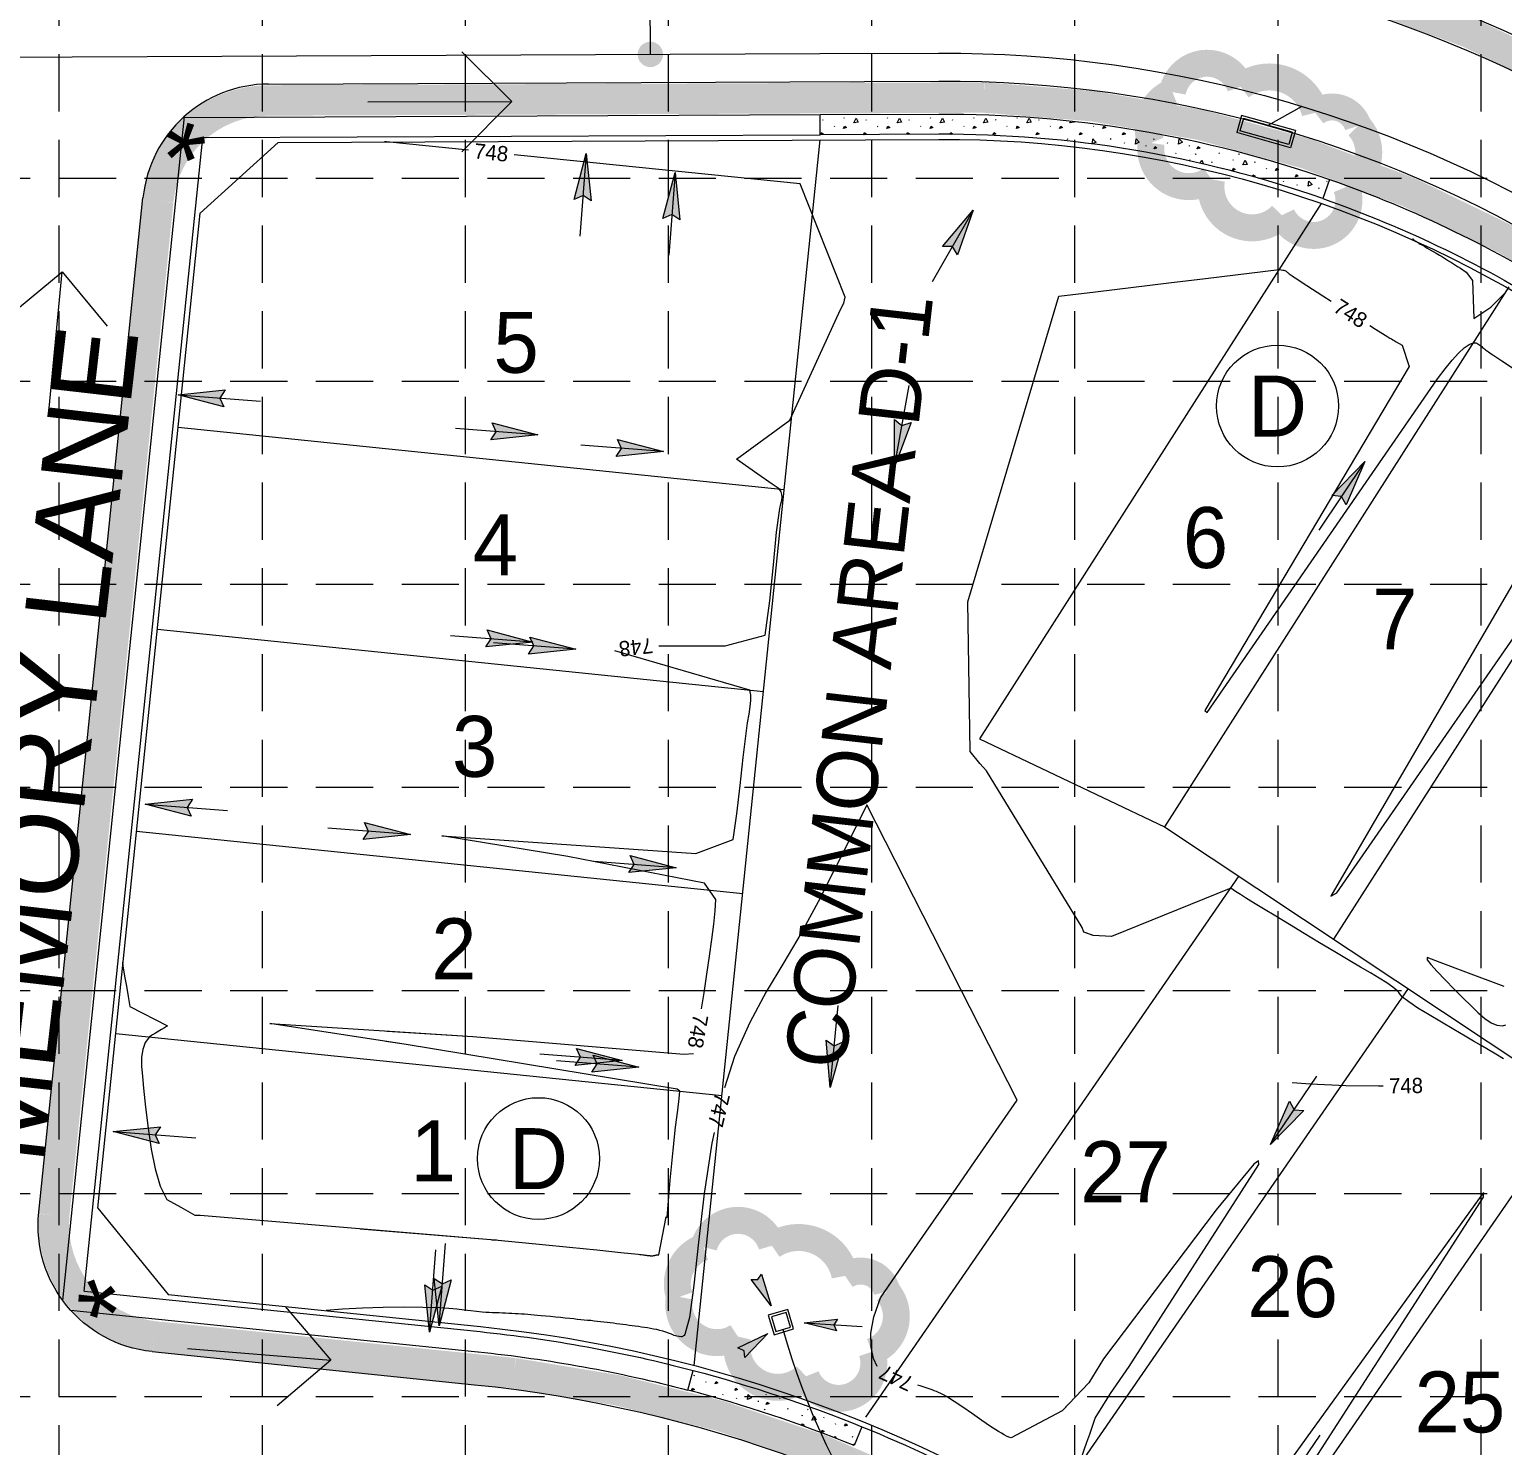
# Model space of a CAD drawing. Header units: feet. Extents: x 46644 to 49208, y 46045 to 47649.
# Drawn here: x 47760 to 48050.1, y 46877.2 to 47156.1 of the extents above; entities that cross this region are included whole.
import ezdxf
from ezdxf.enums import TextEntityAlignment as Align

# ---------------------------------------------------------------- set-up
doc = ezdxf.new("R2010")
doc.units = ezdxf.units.FT
doc.header["$MEASUREMENT"] = 0
doc.linetypes.add('HIDDEN', pattern=[0.375, 0.25, -0.125])
doc.layers.get('0').update_dxf_attribs({"color": 1})
for name, color, linetype, lineweight in [('06213 - LEVE 12', 1, 'Continuous', 0), ('Level 11', 1, 'Continuous', 0), ('Level 13', 1, 'Continuous', 0), ('Level 15', 1, 'Continuous', 0), ('Level 45', 1, 'Continuous', 0), ('Level 52', 1, 'Continuous', 0), ('PC', 35, 'Continuous', 0), ('STORM', 5, 'Continuous', 0)]:
    doc.layers.add(name, color=color, linetype=linetype, lineweight=lineweight)
for name, color, linetype in [('EROSION BLANKET', 84, 'Continuous'), ('GRID', 254, 'HIDDEN'), ('LEGEND', 7, 'Continuous')]:
    doc.layers.add(name, color=color, linetype=linetype)
doc.styles.get("Standard").update_dxf_attribs({"font": 'ARIAL.TTF'})
doc.styles.add('Style-WORKING', font='WORKING.shx')
doc.styles.add('SURVEY', font='surveyor.shx')

msp = doc.modelspace()

# ---------------------------------------------------------------- hatches: boundary and pattern name
at = {"layer": 'Level 15', "linetype": 'Continuous', "lineweight": 0}
h = msp.add_hatch(dxfattribs=at)
h.set_pattern_fill('CONCRT', style=0)
h.set_pattern_definition([(65.009, (47932.6951, 47135.33445), (-8.5075, -16.5926), [0.49254, -100.1936]), (-37.1792, (47932.9032, 47135.7809), (-42.5375, 33.1852), [0.44947, -95.6504]), (-161.9928, (47933.2613, 47135.5093), (-17.015, -8.2963), [0.59257, -26.2445]), (81.6658, (47935.2075, 47133.5076), (-8.5075, -49.7778), [1.0248, -57.6691]), (-47.0086, (47935.356, 47134.52155), (-76.5675, 82.963), [0.9081, -123.85574]), (-156.0941, (47935.97525, 47133.8573), (-76.5675, -33.1852), [0.82602, -101.53803]), (62.8545, (47930.8268, 47137.723), (0, -8.2963), [1.02484, -17.62166]), (-65.4985, (47931.2944, 47138.6349), (-25.5225, 58.0741), [0.9248, -81.131]), (-174.9338, (47931.6779, 47137.7934), (-8.5075, 0), [0.83634, -93.11318]), (-56.873, (47935.44443, 47137.0658), (-42.5375, 66.3704), [0.1281, -108.84326]), (66.2754, (47937.4336, 47138.6109), (-17.015, -41.4815), [0.17493, -63.26007]), (66.2754, (47934.663, 47131.6312), (-17.015, -41.4815), [0.17493, -63.26007]), (66.2754, (47933.0468, 47133.6913), (-17.015, -41.4815), [0.17493, -63.26007]), (-83.4998, (47937.2693, 47133.2452), (0, -8.2963), [0.1608, -74.989]), (66.2754, (47933.2244, 47138.2025), (-17.015, -41.4815), [0.17493, -63.26007]), (66.2754, (47930.3472, 47134.4195), (-17.015, -41.4815), [0.17493, -63.26007]), (65.009, (47930.3828, 47132.55465), (-8.5075, -16.5926), [0.49254, -100.1936]), (-37.1792, (47930.5909, 47133.0011), (-42.5375, 33.1852), [0.44947, -95.6504]), (-161.9928, (47930.949, 47132.7295), (-17.015, -8.2963), [0.59257, -26.2445]), (65.009, (47937.3093, 47136.604), (-8.5075, -16.5926), [0.49254, -100.1936]), (-37.1792, (47937.5174, 47137.0504), (-42.5375, 33.1852), [0.44947, -95.6504]), (-161.993, (47937.8755, 47136.7788), (-17.015, -8.2963), [0.5926, -26.2445]), (-56.873, (47930.04513, 47139.88695), (-42.5375, 66.3704), [0.1281, -108.84326]), (-56.873, (47938.4816, 47139.92745), (-42.5375, 66.3704), [0.1281, -108.84326])])
edge = h.paths.add_edge_path()
edge.add_arc((47940.1, 46909.46), 226, 70.724, 90.2544)
edge.add_line((47939.1, 47135.46), (47915.71, 47135.35))
edge.add_line((47915.71, 47135.35), (47915.69, 47139.35))
edge.add_line((47915.69, 47139.35), (47939.08, 47139.46))
edge.add_arc((47940.1, 46909.46), 230, 70.724, 90.2544, ccw=False)
edge.add_line((48016.03, 47126.56), (48014.71, 47122.79))
h = msp.add_hatch(dxfattribs=at)
h.set_pattern_fill('CONCRT', style=0)
h.set_pattern_definition([(65.009, (47907.374, 46879.7457), (-8.5075, -16.5926), [0.49254, -100.1936]), (-37.1792, (47907.58206, 46880.19214), (-42.5375, 33.1852), [0.44947, -95.6504]), (-161.993, (47907.9402, 46879.9205), (-17.015, -8.2963), [0.5926, -26.2445]), (81.666, (47909.8864, 46877.9188), (-8.5075, -49.7778), [1.0248, -57.6691]), (-47.0086, (47910.0349, 46878.9328), (-76.5675, 82.963), [0.9081, -123.85574]), (-156.094, (47910.65414, 46878.2686), (-76.5675, -33.1852), [0.826, -101.53803]), (62.854, (47905.5057, 46882.1342), (0, -8.2963), [1.0248, -17.6217]), (-65.4985, (47905.9733, 46883.0462), (-25.5225, 58.0741), [0.9248, -81.131]), (-174.934, (47906.3568, 46882.20464), (-8.5075, 0), [0.83634, -93.1132]), (-56.873, (47910.1233, 46881.4771), (-42.5375, 66.3704), [0.1281, -108.84326]), (66.2754, (47912.1125, 46883.0222), (-17.015, -41.4815), [0.1749, -63.2601]), (66.2754, (47909.3419, 46876.0424), (-17.015, -41.4815), [0.1749, -63.2601]), (66.2754, (47907.7257, 46878.1026), (-17.015, -41.4815), [0.1749, -63.2601]), (-83.4998, (47911.9482, 46877.6565), (0, -8.2963), [0.1608, -74.989]), (66.2754, (47907.9033, 46882.6137), (-17.015, -41.4815), [0.1749, -63.2601]), (66.2754, (47905.0261, 46878.8308), (-17.015, -41.4815), [0.1749, -63.2601]), (65.009, (47905.0617, 46876.9659), (-8.5075, -16.5926), [0.49254, -100.1936]), (-37.1792, (47905.26976, 46877.41234), (-42.5375, 33.1852), [0.44947, -95.6504]), (-161.993, (47905.628, 46877.1407), (-17.015, -8.2963), [0.5926, -26.2445]), (65.009, (47911.9882, 46881.0153), (-8.5075, -16.5926), [0.49254, -100.1936]), (-37.1792, (47912.19626, 46881.4617), (-42.5375, 33.1852), [0.44947, -95.6504]), (-161.993, (47912.5544, 46881.19), (-17.015, -8.2963), [0.5926, -26.2445]), (-56.873, (47904.724, 46884.2982), (-42.5375, 66.3704), [0.1281, -108.84326]), (-56.873, (47913.1605, 46884.3387), (-42.5375, 66.3704), [0.1281, -108.84326])])
edge = h.paths.add_edge_path()
edge.add_arc((47820.75, 46627.06), 274, 67.8835, 75.2157, ccw=False)
edge.add_line((47923.91, 46880.9), (47922.4, 46877.19))
edge.add_arc((47820.75, 46627.06), 270, 67.8835, 75.2157)
edge.add_line((47889.65, 46888.12), (47890.67, 46891.99))
at = {"layer": 'Level 45', "linetype": 'Continuous', "lineweight": 0}
h = msp.add_hatch(color=5, dxfattribs=at)
edge = h.paths.add_edge_path()
edge.add_arc((47882.27, 47151.2), 2.5, 0, 360)
at = {"layer": 'Level 52', "linetype": 'Continuous', "lineweight": 0}
for points in [[(47870.6, 47122.36), (47869.01, 47123.41), (47867.26, 47122.61), (47869.63, 47131.66)], [(47888.1, 47118.62), (47886.5, 47119.67), (47884.76, 47118.87), (47887.13, 47127.91)], [(47942.74, 47111.73), (47941.75, 47113.36), (47939.83, 47113.39), (47945.85, 47120.53)], [(47798.56, 47085.11), (47797.51, 47083.51), (47798.31, 47081.76), (47789.27, 47084.15)], [(47930.34, 47079.32), (47931.82, 47078.12), (47933.64, 47078.73), (47930.36, 47069.98)], [(47850.84, 47075.29), (47851.88, 47076.88), (47851.09, 47078.63), (47860.13, 47076.25)], [(47875.54, 47072.01), (47876.59, 47073.6), (47875.8, 47075.35), (47884.84, 47072.97)], [(48019.26, 47062.46), (48018.39, 47064.15), (48016.48, 47064.32), (48022.99, 47071.03)], [(47849.86, 47034.5), (47850.91, 47036.09), (47850.11, 47037.84), (47859.16, 47035.46)], [(47858.3, 47033.09), (47859.35, 47034.69), (47858.55, 47036.43), (47867.6, 47034.05)], [(47792.09, 47004.48), (47791.04, 47002.88), (47791.83, 47001.14), (47782.79, 47003.52)], [(47825.72, 46996.56), (47826.77, 46998.15), (47825.97, 46999.9), (47835.01, 46997.52)], [(47878.05, 46990.05), (47879.1, 46991.65), (47878.3, 46993.4), (47887.34, 46991.01)], [(47867.45, 46952.07), (47868.5, 46953.66), (47867.7, 46955.41), (47876.74, 46953.03)], [(47916.9, 46957.01), (47918.47, 46955.93), (47920.24, 46956.68), (47917.65, 46947.7)], [(47916.9, 46957.01), (47918.47, 46955.93), (47920.24, 46956.68), (47917.65, 46947.7)], [(47870.74, 46950.75), (47871.78, 46952.35), (47870.99, 46954.09), (47880.03, 46951.71)], [(48008.16, 46945.04), (48009.02, 46943.34), (48010.93, 46943.16), (48004.36, 46936.51)], [(47785.81, 46940), (47784.76, 46938.41), (47785.55, 46936.66), (47776.51, 46939.04)], [(47902.09, 46909.9), (47903.42, 46909.87), (47904.17, 46910.98), (47906.09, 46904.73)], [(47837.84, 46908.84), (47839.44, 46907.79), (47841.18, 46908.59), (47838.81, 46899.54)], [(47839.71, 46910.07), (47841.31, 46909.03), (47843.05, 46909.82), (47840.68, 46900.78)], [(47919.09, 46902.1), (47918.37, 46900.97), (47918.94, 46899.76), (47912.59, 46901.34)], [(47900.88, 46894.52), (47900.73, 46895.85), (47899.51, 46896.43), (47905.43, 46899.23)]]:
    msp.add_hatch(color=7, dxfattribs=at).paths.add_polyline_path(points)

# ---------------------------------------------------------------- linework, layer by layer
at = {"color": 7, "linetype": 'Continuous', "lineweight": 0}
for p, q in [((47845.16, 47151.72), (47854.99, 47141.9)), ((47826.62, 47141.89), (47854.99, 47141.9)), ((47854.99, 47141.9), (47845.16, 47132.04)), ((47755.74, 47099.52), (47766.43, 47108.39)), ((47763.78, 47080.14), (47766.43, 47108.39)), ((47766.43, 47108.39), (47775.32, 47097.67)), ((47810.38, 46904.59), (47819.38, 46894.01)), ((47791.1, 46896.32), (47819.38, 46894.01)), ((47819.38, 46894.01), (47808.77, 46884.99))]:
    msp.add_line(p, q, dxfattribs=at)
at = {"layer": '06213 - LEVE 12', "color": 7, "linetype": 'Continuous', "lineweight": 0}
for p, q in [((47808.96, 47133.88), (47939.1, 47134.46)), ((47890.93, 46892.95), (47915.72, 47134.35)), ((47793.61, 47119.96), (47808.96, 47133.88)), ((47773.48, 46923.94), (47793.61, 47119.96)), ((48014.38, 47121.85), (47947.11, 47016.4)), ((48051.33, 47105.39), (47983.5, 46999.07)), ((48085.05, 47083.88), (48016.82, 46976.92)), ((47789.27, 47077.76), (47908.65, 47065.5)), ((47785.19, 47037.97), (47904.56, 47025.71)), ((47947.11, 47016.4), (47983.5, 46999.07)), ((47781.1, 46998.18), (47900.47, 46985.92)), ((47983.5, 46999.07), (48283.37, 46799.76)), ((47924.68, 46882.79), (47998.24, 46989.38)), ((47960.72, 46864.59), (48031.55, 46967.23)), ((47777.01, 46958.38), (47896.39, 46946.13)), ((47993.64, 46841.87), (48064.87, 46945.09)), ((47773.48, 46923.94), (47787.31, 46906.94)), ((47787.31, 46906.94), (47848.84, 46900.62))]:
    msp.add_line(p, q, dxfattribs=at)
at = {"layer": '06213 - LEVE 12', "color": 7, "linetype": 'Continuous', "lineweight": 0, "extrusion": (0, 0, -1)}
for centre, radius, start, end in [((-47940.1, 46909.46), 275, 95.1251, 122.5359), ((-47940.1, 46909.46), 225, 89.7456, 122.5359), ((-47820.75, 46627.06), 275, 95.8631, 124.6091)]:
    msp.add_arc(centre, radius, start, end, dxfattribs=at)
at = {"layer": 'EROSION BLANKET', "linetype": 'Continuous', "lineweight": 0, "const_width": 6}
msp.add_lwpolyline([(47941.68, 47315.39), (47942.29, 47197.14, 0.414855), (47963.97, 47174.97), (47979.4, 47173.26, -0.10758), (48082.6, 47134.84), (48395.33, 46935.36, 0.3837), (48423.92, 46939.62, -1.759714), (48447.08, 46868.43, 0.379596), (48421.24, 46855.04, 0.06409), (48411.08, 46791.21), (48407.09, 46494.87, 0.010519), (48408.71, 46472.77, -1.535572), (48335.36, 46504.37, 0.02726), (48351.7, 46526.8), (48367.85, 46556.77, 0.440366), (48352.87, 46585.68, -0.080008), (48202.11, 46647.87), (47959.83, 46814.28, 0.130822), (47849.01, 46858.77), (47780.1, 46865.91, 0.385183), (47757.17, 46847.23), (47753.19, 46807.45, 0.050673), (47755.48, 46728.54), (47775.41, 46593.74)], format="xyb", dxfattribs=at)
msp.add_lwpolyline([(48381.67, 46904.67), (48367.06, 46913.85), (48343.69, 46928.7), (48069.4, 47103.49, 0.140657), (47947.95, 47142.71), (47806.91, 47142.13, 0.386703), (47785.37, 47122.3), (47764.87, 46922.59, 0.405043), (47784.57, 46898.69), (47855.44, 46891.44, -0.101199), (47953.13, 46858.47), (47991.47, 46833.59), (48164.16, 46713.95), (48212.66, 46680.92, 0.067638), (48330.27, 46626.48, 0.426537), (48375.76, 46658.82), (48378.12, 46802.05, -0.071672), (48393.68, 46877.55, 0.347824), (48384.07, 46903.19), (48382.49, 46904.16)], format="xyb", close=True, dxfattribs=at)
at = {"layer": 'GRID', "color": 252, "linetype": 'HIDDEN', "lineweight": 0, "ltscale": 45}
for p, q in [((47765.8, 47606.85), (47765.8, 46206.68)), ((47805.8, 47606.85), (47805.8, 46206.68)), ((47845.8, 47606.85), (47845.8, 46206.68)), ((47885.8, 47606.85), (47885.8, 46206.68)), ((47925.8, 47606.85), (47925.8, 46206.68)), ((47965.8, 47606.85), (47965.8, 46206.68)), ((48005.8, 47606.85), (48005.8, 46206.68)), ((48045.8, 47606.85), (48045.8, 46206.68)), ((46685.8, 47126.85), (49165.8, 47126.85)), ((46685.8, 47086.85), (49165.8, 47086.85)), ((46685.8, 47046.85), (49165.8, 47046.85)), ((46685.8, 47006.85), (49165.8, 47006.85)), ((46685.8, 46966.85), (49165.8, 46966.85)), ((46685.8, 46926.85), (49165.8, 46926.85)), ((46685.8, 46886.85), (49165.8, 46886.85))]:
    msp.add_line(p, q, dxfattribs=at)
at = {"layer": 'LEGEND', "color": 170, "ltscale": 100, "const_width": 5.31}
for points in [[(47998.48, 47144.83, 0.520567), (47998.48, 47144.83, 0.765195), (47985.07, 47143.78, 0.417879), (47980.88, 47133.75, 0.6649), (47992.79, 47126.61, 0.744833), (48006.62, 47119.54, 0.975642), (48019.32, 47125.1, 0.520567), (48021.64, 47137.11, 0.520567), (48013.19, 47139.71, 0.540264), (47998.48, 47144.83)], [(47906.21, 46916.55, 0.520567), (47906.21, 46916.55, 0.765195), (47892.77, 46916.27, 0.417879), (47888.01, 46906.48, 0.6649), (47899.5, 46898.68, 0.744833), (47912.91, 46890.84, 0.975642), (47925.9, 46895.67, 0.520567), (47928.9, 46907.53, 0.520567), (47920.61, 46910.61, 0.540264), (47906.21, 46916.55)]]:
    msp.add_lwpolyline(points, format="xyb", close=True, dxfattribs=at)
at = {"layer": 'Level 11', "color": 7, "linetype": 'Continuous', "lineweight": 0}
for centre in [(48005.77, 47081.94), (48005.77, 47081.94), (47860.24, 46933.71), (47860.24, 46933.71)]:
    msp.add_circle(centre, 12, dxfattribs=at)
at = {"layer": 'Level 13', "color": 7, "linetype": 'Continuous', "lineweight": 0}
for p, q in [((47807.11, 47145.37), (47939.05, 47145.96)), ((47761.83, 46923.13), (47782.35, 47122.92)), ((47784.15, 46895.7), (47847.67, 46889.18))]:
    msp.add_line(p, q, dxfattribs=at)
at = {"layer": 'Level 13', "color": 7, "linetype": 'Continuous', "lineweight": 0, "extrusion": (0, 0, -1)}
for centre, radius, start, end in [((-47940.1, 46909.46), 263.5, 94.7636, 122.5359), ((-47940.1, 46909.46), 236.5, 89.7456, 122.5359), ((-47786.7, 46920.57), 25, 275.8631, 5.8631), ((-47820.75, 46627.06), 263.5, 95.8631, 124.6091)]:
    msp.add_arc(centre, radius, start, end, dxfattribs=at)
at = {"layer": 'Level 13', "color": 7, "linetype": 'Continuous', "lineweight": 0}
msp.add_arc((47807.22, 47120.37), 25, 90.2544, 174.1369, dxfattribs=at)
at = {"layer": 'Level 15', "color": 7, "linetype": 'Continuous', "lineweight": 0}
for p, q in [((47766.58, 46905.74), (47790.53, 47138.99)), ((47790.32, 47138.8), (47915.69, 47139.35)), ((47770.8, 46907.63), (47794.13, 47134.81)), ((47794.13, 47134.81), (47915.71, 47135.35)), ((47770.8, 46907.63), (47848.74, 46899.63)), ((47768.09, 46903.89), (47848.33, 46895.65))]:
    msp.add_line(p, q, dxfattribs=at)
at = {"layer": 'Level 15', "color": 7, "linetype": 'Continuous', "lineweight": 0, "flags": 128}
for points in [[(48014.71, 47122.79, 0.085424), (47939.1, 47135.46), (47915.71, 47135.35), (47915.69, 47139.35), (47939.08, 47139.46, -0.085424), (48016.03, 47126.56)], [(47890.67, 46891.99, -0.032004), (47923.91, 46880.9), (47922.4, 46877.19, 0.032004), (47889.65, 46888.12)]]:
    msp.add_lwpolyline(points, format="xyb", close=True, dxfattribs=at)
at = {"layer": 'Level 15', "color": 7, "linetype": 'Continuous', "lineweight": 0, "extrusion": (0, 0, -1)}
for centre, radius, start, end in [((-47940.1, 46909.46), 274, 97.9093, 122.5359), ((-47940.1, 46909.46), 270, 97.9093, 122.5359), ((-47940.1, 46909.46), 230, 109.276, 122.5359), ((-47940.1, 46909.46), 226, 109.276, 122.5359), ((-47820.75, 46627.06), 274, 95.8631, 104.7843), ((-47820.75, 46627.06), 270, 95.8631, 104.7843), ((-47820.75, 46627.06), 274, 112.1165, 124.6091)]:
    msp.add_arc(centre, radius, start, end, dxfattribs=at)
at = {"layer": 'Level 45', "color": 5, "linetype": 'Continuous', "lineweight": 0}
for p, q in [((47998.7, 47139.17), (47997.76, 47135.8)), ((47999.05, 47138.55), (47998.37, 47136.14)), ((48009.29, 47136.2), (47998.7, 47139.17)), ((48008.67, 47135.86), (47999.05, 47138.55)), ((48008.35, 47132.83), (47997.76, 47135.8)), ((48008, 47133.45), (47998.37, 47136.14)), ((48008.67, 47135.86), (48008, 47133.45)), ((48009.29, 47136.2), (48008.35, 47132.83)), ((47789.27, 47084.15), (47805.49, 47082.89))]:
    msp.add_line(p, q, dxfattribs=at)
at = {"layer": 'Level 45', "color": 97, "linetype": 'Continuous', "lineweight": 0}
for p, q in [((47869.63, 47131.66), (47868.4, 47115.43)), ((47887.13, 47127.91), (47885.9, 47111.69)), ((47945.85, 47120.53), (47937.77, 47106.41)), ((47930.36, 47069.98), (47933.24, 47085.99)), ((47860.13, 47076.25), (47843.91, 47077.5)), ((47884.84, 47072.97), (47868.61, 47074.22)), ((48022.99, 47071.03), (48013.93, 47057.51)), ((47859.16, 47035.46), (47842.93, 47036.71)), ((47867.6, 47034.05), (47851.37, 47035.3)), ((47782.79, 47003.52), (47799.02, 47002.27)), ((47835.01, 46997.52), (47818.79, 46998.77)), ((47887.34, 46991.01), (47871.12, 46992.26)), ((47917.65, 46947.7), (47919.27, 46963.89)), ((47917.65, 46947.7), (47919.27, 46963.89)), ((47876.74, 46953.03), (47860.52, 46954.28)), ((47880.03, 46951.71), (47863.8, 46952.96)), ((48004.36, 46936.51), (48013.53, 46949.95)), ((47776.51, 46939.04), (47792.74, 46937.79)), ((47840.68, 46900.78), (47841.91, 46917)), ((47838.81, 46899.54), (47840.04, 46915.77)), ((47912.59, 46901.34), (47923.96, 46900.62)), ((48005.01, 46865.78), (48014.18, 46879.23))]:
    msp.add_line(p, q, dxfattribs=at)
at = {"layer": 'Level 45', "color": 5, "linetype": 'Continuous', "lineweight": 0, "flags": 128}
for points in [[(47906.65, 46899.03), (47910.48, 46900.17), (47909.33, 46904), (47905.5, 46902.86)], [(47906.65, 46899.03), (47910.48, 46900.17), (47909.33, 46904), (47905.5, 46902.86)], [(47906.98, 46899.65), (47909.86, 46900.51), (47909, 46903.38), (47906.12, 46902.52)], [(47906.98, 46899.65), (47909.86, 46900.51), (47909, 46903.38), (47906.12, 46902.52)]]:
    msp.add_lwpolyline(points, close=True, dxfattribs=at)
at = {"layer": 'Level 52', "color": 7, "linetype": 'Continuous', "lineweight": 0, "flags": 128}
for points in [[(47870.6, 47122.36), (47869.01, 47123.41), (47867.26, 47122.61), (47869.63, 47131.66)], [(47888.1, 47118.62), (47886.5, 47119.67), (47884.76, 47118.87), (47887.13, 47127.91)], [(47942.74, 47111.73), (47941.75, 47113.36), (47939.83, 47113.39), (47945.85, 47120.53)], [(47798.56, 47085.11), (47797.51, 47083.51), (47798.31, 47081.76), (47789.27, 47084.15)], [(47930.34, 47079.32), (47931.82, 47078.12), (47933.64, 47078.73), (47930.36, 47069.98)], [(47850.84, 47075.29), (47851.88, 47076.88), (47851.09, 47078.63), (47860.13, 47076.25)], [(47875.54, 47072.01), (47876.59, 47073.6), (47875.8, 47075.35), (47884.84, 47072.97)], [(48019.26, 47062.46), (48018.39, 47064.15), (48016.48, 47064.32), (48022.99, 47071.03)], [(47849.86, 47034.5), (47850.91, 47036.09), (47850.11, 47037.84), (47859.16, 47035.46)], [(47858.3, 47033.09), (47859.35, 47034.69), (47858.55, 47036.43), (47867.6, 47034.05)], [(47792.09, 47004.48), (47791.04, 47002.88), (47791.83, 47001.14), (47782.79, 47003.52)], [(47825.72, 46996.56), (47826.77, 46998.15), (47825.97, 46999.9), (47835.01, 46997.52)], [(47878.05, 46990.05), (47879.1, 46991.65), (47878.3, 46993.4), (47887.34, 46991.01)], [(47867.45, 46952.07), (47868.5, 46953.66), (47867.7, 46955.41), (47876.74, 46953.03)], [(47916.9, 46957.01), (47918.47, 46955.93), (47920.24, 46956.68), (47917.65, 46947.7)], [(47916.9, 46957.01), (47918.47, 46955.93), (47920.24, 46956.68), (47917.65, 46947.7)], [(47870.74, 46950.75), (47871.78, 46952.35), (47870.99, 46954.09), (47880.03, 46951.71)], [(48008.16, 46945.04), (48009.02, 46943.34), (48010.93, 46943.16), (48004.36, 46936.51)], [(47785.81, 46940), (47784.76, 46938.41), (47785.55, 46936.66), (47776.51, 46939.04)], [(47902.09, 46909.9), (47903.42, 46909.87), (47904.17, 46910.98), (47906.09, 46904.73)], [(47837.84, 46908.84), (47839.44, 46907.79), (47841.18, 46908.59), (47838.81, 46899.54)], [(47839.71, 46910.07), (47841.31, 46909.03), (47843.05, 46909.82), (47840.68, 46900.78)], [(47919.09, 46902.1), (47918.37, 46900.97), (47918.94, 46899.76), (47912.59, 46901.34)], [(47900.88, 46894.52), (47900.73, 46895.85), (47899.51, 46896.43), (47905.43, 46899.23)]]:
    msp.add_lwpolyline(points, close=True, dxfattribs=at)
at = {"layer": 'PC', "color": 35, "linetype": 'Continuous', "lineweight": 0, "flags": 128}
for points in [[(47846.46, 47132.34), (47830.31, 47133.97), (47829.94, 47134)], [(47883.93, 47034.71), (47884.03, 47034.71), (47896.98, 47034.7), (47904.89, 47036.78), (47905.78, 47043.54), (47906.5, 47050.65), (47907.14, 47057.07), (47907.78, 47061.76), (47907.97, 47062.67), (47908.13, 47063.4), (47908.22, 47064), (47908.19, 47064.53), (47908.02, 47065.05), (47907.65, 47065.6), (47906.24, 47066.58), (47903.43, 47068.55), (47899.21, 47071.49), (47909.71, 47079.13), (47919.72, 47100.95), (47920.34, 47102.22), (47920.6, 47103.41), (47911.74, 47125.72), (47898.17, 47127.1), (47871.02, 47129.85), (47857.45, 47131.22), (47855.42, 47131.43)], [(47883.93, 47034.71), (47884.03, 47034.71), (47896.98, 47034.7), (47904.89, 47036.78), (47905.78, 47043.54), (47906.5, 47050.65), (47907.14, 47057.07), (47907.78, 47061.76), (47907.97, 47062.67), (47908.13, 47063.4), (47908.22, 47064), (47908.19, 47064.53), (47908.02, 47065.05), (47907.65, 47065.6), (47906.24, 47066.58), (47903.43, 47068.55), (47899.21, 47071.49), (47909.71, 47079.13), (47919.72, 47100.95), (47920.34, 47102.22), (47920.6, 47103.41), (47911.74, 47125.72), (47898.17, 47127.1), (47871.02, 47129.85), (47857.45, 47131.22), (47855.42, 47131.43)], [(48032.35, 47114.89), (48032.4, 47114.85), (48032.77, 47114.57), (48033.12, 47114.32), (48033.32, 47114.19), (48033.5, 47114.07), (48033.69, 47113.96), (48033.88, 47113.84), (48034.08, 47113.73), (48034.29, 47113.61), (48034.75, 47113.34), (48035.27, 47113.04), (48035.83, 47112.72), (48036.42, 47112.38), (48037.02, 47112.03), (48037.64, 47111.66), (48038.24, 47111.3), (48038.84, 47110.94), (48039.44, 47110.57), (48040.03, 47110.2), (48040.62, 47109.82), (48041.21, 47109.45), (48041.78, 47109.08), (48042.92, 47108.34), (48044.18, 47106.64)], [(47948.46, 47010.1), (47947.14, 47011.51), (47945.24, 47013.87), (47944.81, 47043.36), (47962.73, 47103.55), (47969.96, 47104.43), (47984.4, 47106.18), (47991.62, 47107.06), (48006.07, 47108.82), (48006.48, 47108.77), (48006.8, 47108.73), (48007.04, 47108.68), (48007.22, 47108.62), (48007.35, 47108.57), (48007.45, 47108.51), (48007.54, 47108.45), (48007.61, 47108.39), (48007.69, 47108.32), (48007.76, 47108.25), (48007.85, 47108.17), (48007.96, 47108.08), (48008.09, 47107.98), (48008.24, 47107.86), (48008.43, 47107.73), (48008.66, 47107.57), (48008.93, 47107.39), (48009.26, 47107.17), (48011.53, 47105.69), (48014.67, 47103.68), (48016.35, 47102.6)], [(47948.46, 47010.1), (47947.14, 47011.51), (47945.24, 47013.87), (47944.81, 47043.36), (47962.73, 47103.55), (47969.96, 47104.43), (47984.4, 47106.18), (47986.61, 47106.45)], [(48044.18, 47106.64), (48044.45, 47099.16), (48047.8, 47101.4), (48049.63, 47103.24), (48050.54, 47104.16)], [(48023.95, 47097.78), (48025.09, 47097.06), (48027.51, 47095.57), (48027.88, 47095.34), (48028.21, 47095.15), (48028.49, 47094.98), (48028.73, 47094.84), (48028.94, 47094.71), (48029.13, 47094.6), (48030.34, 47093.91), (48031.71, 47089.7), (47991.47, 47021.95), (47991.93, 47021.58), (48037.25, 47087.29), (48038.76, 47089.27), (48040.15, 47090.96), (48041.42, 47092.34), (48042.54, 47093.39), (48043.51, 47094.08), (48044.31, 47094.39), (48044.58, 47094.41), (48044.82, 47094.37), (48045.04, 47094.3), (48045.24, 47094.19), (48045.44, 47094.07), (48045.62, 47093.93), (48045.8, 47093.79), (48045.98, 47093.65), (48046.16, 47093.5), (48046.34, 47093.35), (48046.53, 47093.2), (48046.73, 47093.04), (48046.91, 47092.9), (48047.11, 47092.75), (48047.33, 47092.6), (48047.58, 47092.42), (48047.86, 47092.23), (48048.17, 47092.02), (48049.92, 47090.84), (48052.25, 47089.31)], [(48065.17, 47081.4), (48066.28, 47080.77), (48068.15, 47079.71), (48067.6, 47071.21), (48063.55, 47066.56), (48016.3, 46985.4), (48017.46, 46986.03), (48064.37, 47053.82)], [(47892.36, 46963.23), (47892.84, 46966.35), (47893.39, 46970.07), (47893.92, 46973.59), (47894.4, 46976.89), (47894.79, 46979.89), (47895.05, 46982.53), (47895.15, 46984.75), (47892.91, 46987.95), (47866.04, 46993.22), (47841.19, 46997.28), (47891.23, 46993.83), (47898.58, 46996.57), (47899.32, 47001.62), (47899.96, 47007.22), (47900.54, 47012.71), (47901.12, 47017.47), (47901.43, 47019.55), (47901.72, 47021.28), (47901.95, 47022.73), (47902.07, 47023.96), (47902.05, 47025.02), (47901.85, 47025.99), (47875.3, 47033.73)], [(47892.36, 46963.23), (47892.84, 46966.35), (47893.39, 46970.07), (47893.92, 46973.59), (47894.4, 46976.89), (47894.79, 46979.89), (47895.05, 46982.53), (47895.15, 46984.75), (47892.91, 46987.95), (47866.04, 46993.22), (47841.19, 46997.28), (47891.23, 46993.83), (47898.58, 46996.57), (47899.32, 47001.62), (47899.96, 47007.22), (47900.54, 47012.71), (47901.12, 47017.47), (47901.43, 47019.55), (47901.72, 47021.28), (47901.95, 47022.73), (47902.07, 47023.96), (47902.05, 47025.02), (47901.85, 47025.99), (47875.3, 47033.73)], [(47967.62, 46978.29), (47967.31, 46979.23), (47948.46, 47010.1)], [(47967.62, 46978.29), (47967.31, 46979.23), (47948.46, 47010.1)], [(47954.47, 46945.24), (47924.91, 47003.39), (47921.72, 46997.03), (47918.52, 46990.67), (47915.33, 46984.31), (47912, 46978.14), (47908.54, 46972.35), (47905.1, 46966.59), (47901.83, 46960.52), (47898.87, 46953.81), (47896.88, 46947.64)], [(47954.47, 46945.24), (47924.91, 47003.39), (47921.72, 46997.03), (47918.52, 46990.67), (47915.33, 46984.31), (47912, 46978.14), (47908.54, 46972.35), (47905.1, 46966.59), (47901.83, 46960.52), (47898.87, 46953.81), (47896.88, 46947.64)], [(47996.59, 46987), (47973.09, 46977.45), (47969.49, 46977.64), (47967.62, 46978.29)], [(48050.28, 46953.34), (48048.74, 46954.26), (48047.29, 46955.11), (48045.86, 46955.96), (48044.37, 46956.84), (48042.73, 46957.8), (48040.46, 46959.13), (48038.03, 46960.56), (48035.61, 46962), (48033.41, 46963.37), (48031.6, 46964.58), (48030.38, 46965.53), (48030.01, 46965.97), (48029.63, 46966.4), (48029.26, 46966.84), (48028.46, 46967.5), (48027.29, 46968.3), (48025.81, 46969.23), (48024.06, 46970.27), (48022.12, 46971.42), (48020.03, 46972.65), (48017.07, 46974.41), (48014.04, 46976.24), (48011.03, 46978.06), (48008.13, 46979.83), (48005.43, 46981.47), (48003.02, 46982.93), (48001.72, 46983.7), (48000.54, 46984.41), (47999.45, 46985.07), (47998.45, 46985.71), (47997.5, 46986.34), (47996.59, 46987), (47996.47, 46987.09)], [(47969.31, 46977.7), (47967.62, 46978.29)], [(47778.34, 46972.39), (47778.38, 46971.65), (47778.73, 46969.66), (47779.09, 46967.67), (47779.44, 46965.67), (47779.79, 46963.68), (47787.22, 46959.85), (47786.62, 46959.49), (47786.03, 46959.13), (47784.84, 46958.42), (47784.24, 46958.06), (47783.65, 46957.7), (47782.8, 46956.57), (47782.31, 46955.23), (47782.1, 46953.67), (47782.1, 46951.89), (47782.25, 46949.87), (47782.48, 46947.61), (47782.88, 46943.81), (47783.36, 46939.71), (47783.96, 46935.59), (47784.75, 46931.69), (47785.76, 46928.29), (47787.06, 46925.65), (47789.8, 46924.12), (47792.54, 46922.59), (47793.65, 46922.54), (47850.86, 46917.75), (47851.06, 46917.74), (47851.22, 46917.72), (47851.35, 46917.71), (47851.53, 46917.71), (47851.6, 46917.71), (47851.67, 46917.7), (47851.73, 46917.7), (47851.81, 46917.7), (47851.9, 46917.7), (47852, 46917.69), (47852.28, 46917.67), (47861, 46916.82), (47866.36, 46916.27), (47871.75, 46915.71), (47876.49, 46915.22), (47879.85, 46914.86), (47880.2, 46914.82), (47880.51, 46914.79), (47880.78, 46914.76), (47881.01, 46914.73), (47881.21, 46914.71), (47881.39, 46914.69), (47881.54, 46914.67), (47881.67, 46914.65), (47881.79, 46914.64), (47881.9, 46914.63), (47882, 46914.61), (47882.09, 46914.6), (47882.18, 46914.6), (47882.26, 46914.59), (47882.35, 46914.58), (47882.43, 46914.58), (47882.51, 46914.58), (47882.6, 46914.58), (47882.68, 46914.59), (47882.77, 46914.59), (47882.86, 46914.6), (47882.94, 46914.61), (47883.03, 46914.63), (47883.12, 46914.65), (47883.21, 46914.67), (47883.31, 46914.69), (47883.4, 46914.71), (47883.49, 46914.74), (47883.58, 46914.76), (47883.67, 46914.77), (47883.75, 46914.78), (47883.84, 46914.78), (47883.92, 46914.77)], [(48050.41, 46967.59), (48042.84, 46970.44), (48037.79, 46972.35), (48035.27, 46973.3), (48035.26, 46972.89), (48035.96, 46971.93), (48037.19, 46970.54), (48038.77, 46968.89), (48040.55, 46967.09), (48042.33, 46965.31), (48043.88, 46963.78), (48045.31, 46962.42), (48046.62, 46961.31), (48047.84, 46960.48), (48048.98, 46959.98), (48050.05, 46959.88), (48050.75, 46960.05)], [(47883.92, 46914.77), (47885.37, 46922.21), (47885.57, 46922.1), (47886.16, 46929.46), (47886.74, 46935.34), (47887.25, 46939.89), (47887.67, 46943.26), (47887.97, 46945.57), (47888.1, 46946.98), (47887.58, 46947.37), (47833.76, 46956.24), (47820.56, 46958.27), (47807.37, 46960.29), (47820.68, 46959.44), (47847.32, 46957.74), (47888.85, 46954.31), (47890.77, 46954.38)], [(47830.44, 46958.82), (47847.32, 46957.74), (47888.85, 46954.31), (47890.77, 46954.38)], [(47883.92, 46914.77), (47885.37, 46922.21), (47885.57, 46922.1), (47886.16, 46929.46), (47886.74, 46935.34), (47887.25, 46939.89), (47887.67, 46943.26), (47887.97, 46945.57), (47888.1, 46946.98), (47887.58, 46947.37), (47833.76, 46956.24), (47830.17, 46956.79)], [(48008.67, 46948.71), (48012.27, 46948.46), (48019.22, 46948.13), (48025.63, 46948.02), (48026.57, 46948.03)], [(47926.95, 46892.74), (47926.21, 46894.35), (47925.74, 46896.58), (47925.71, 46899.32), (47926.27, 46902.56), (47927.57, 46906.26), (47932.05, 46912.76), (47936.54, 46919.25), (47941.02, 46925.75), (47945.51, 46932.25), (47954.47, 46945.24)], [(47926.95, 46892.74), (47926.21, 46894.35), (47925.74, 46896.58), (47925.71, 46899.32), (47926.27, 46902.56), (47927.57, 46906.26), (47932.05, 46912.76), (47936.54, 46919.25), (47941.02, 46925.75), (47945.51, 46932.25), (47954.47, 46945.24)], [(47894.83, 46938.88), (47894.37, 46936.78), (47892.88, 46926.85), (47891.77, 46917.22), (47890.86, 46908.79), (47890, 46902.43), (47889.04, 46899.04), (47888.94, 46898.9), (47888.83, 46898.8), (47888.72, 46898.72), (47888.6, 46898.67), (47888.48, 46898.63), (47888.35, 46898.62), (47887.94, 46898.64), (47887.48, 46898.74), (47886.97, 46898.9), (47886.44, 46899.1), (47885.87, 46899.32), (47885.3, 46899.53), (47884.71, 46899.71), (47884.11, 46899.88), (47883.52, 46900.02), (47882.92, 46900.14), (47882.32, 46900.25), (47881.73, 46900.35), (47881.12, 46900.44), (47880.52, 46900.53), (47879.91, 46900.62), (47879.31, 46900.7), (47878.7, 46900.79), (47878.09, 46900.87), (47877.48, 46900.95), (47876.86, 46901.03), (47876.24, 46901.11), (47875.62, 46901.19), (47874.99, 46901.27), (47874.37, 46901.35), (47873.74, 46901.43), (47873.1, 46901.5), (47872.46, 46901.58), (47871.83, 46901.65), (47871.19, 46901.72), (47870.55, 46901.79), (47869.89, 46901.85), (47869.24, 46901.92), (47868.56, 46901.98), (47867.88, 46902.05), (47867.17, 46902.12), (47866.44, 46902.2), (47865.51, 46902.29), (47864.55, 46902.39), (47863.58, 46902.49), (47862.61, 46902.59), (47861.66, 46902.68), (47860.74, 46902.77), (47860.05, 46902.83), (47859.39, 46902.89), (47858.74, 46902.94), (47858.12, 46902.99), (47857.5, 46903.04), (47856.89, 46903.08), (47856.26, 46903.12), (47855.64, 46903.16), (47855.01, 46903.2), (47854.39, 46903.23), (47853.76, 46903.26), (47853.14, 46903.28), (47852.5, 46903.3), (47851.86, 46903.32), (47851.2, 46903.35), (47850.54, 46903.38), (47849.85, 46903.42), (47849.14, 46903.48), (47848.06, 46903.59), (47846.89, 46903.73), (47845.6, 46903.88), (47844.19, 46904.03), (47842.61, 46904.17), (47840.84, 46904.29), (47837.46, 46904.41), (47833.67, 46904.45), (47829.65, 46904.39), (47825.6, 46904.26), (47821.68, 46904.06), (47818.46, 46903.81)], [(47894.83, 46938.88), (47894.37, 46936.78), (47892.88, 46926.85), (47891.77, 46917.22), (47890.86, 46908.79), (47890, 46902.43), (47889.04, 46899.04), (47888.94, 46898.9), (47888.83, 46898.8), (47888.72, 46898.72), (47888.6, 46898.67), (47888.48, 46898.63), (47888.35, 46898.62), (47887.94, 46898.64), (47887.48, 46898.74), (47886.97, 46898.9), (47886.44, 46899.1), (47885.87, 46899.32), (47885.3, 46899.53), (47884.71, 46899.71), (47884.11, 46899.88), (47883.52, 46900.02), (47882.92, 46900.14), (47882.32, 46900.25), (47881.73, 46900.35), (47881.12, 46900.44), (47880.52, 46900.53), (47879.91, 46900.62), (47879.31, 46900.7), (47878.7, 46900.79), (47878.09, 46900.87), (47877.48, 46900.95), (47876.86, 46901.03), (47876.24, 46901.11), (47875.62, 46901.19), (47874.99, 46901.27), (47874.37, 46901.35), (47873.74, 46901.43), (47873.1, 46901.5), (47872.46, 46901.58), (47871.83, 46901.65), (47871.19, 46901.72), (47870.55, 46901.79), (47869.89, 46901.85), (47869.24, 46901.92), (47868.56, 46901.98), (47867.88, 46902.05), (47867.17, 46902.12), (47866.44, 46902.2), (47865.51, 46902.29), (47864.55, 46902.39), (47863.58, 46902.49), (47862.61, 46902.59), (47861.66, 46902.68), (47860.74, 46902.77), (47860.05, 46902.83), (47859.39, 46902.89), (47858.74, 46902.94), (47858.12, 46902.99), (47857.5, 46903.04), (47856.89, 46903.08), (47856.26, 46903.12), (47855.64, 46903.16), (47855.01, 46903.2), (47854.39, 46903.23), (47853.76, 46903.26), (47853.14, 46903.28), (47852.5, 46903.3), (47851.86, 46903.32), (47851.2, 46903.35), (47850.54, 46903.38), (47849.85, 46903.42), (47849.14, 46903.48), (47848.06, 46903.59), (47846.89, 46903.73), (47845.6, 46903.88), (47844.19, 46904.03), (47842.61, 46904.17), (47840.84, 46904.29), (47837.46, 46904.41), (47833.67, 46904.45), (47829.65, 46904.39), (47825.6, 46904.26), (47822.97, 46904.12)], [(47966.59, 46873.1), (47968.23, 46877.84), (47968.78, 46879.42), (47969.87, 46882.58), (47972.89, 46887.43), (47976.58, 46892.78), (48002.06, 46932.56), (48002.05, 46933.28), (48001.08, 46932.62), (47993.66, 46923.64), (47971.51, 46894.26), (47968.62, 46889.56), (47963.39, 46884.06), (47953.29, 46878.69), (47952.86, 46878.87), (47952.41, 46879.07), (47951.93, 46879.32), (47951.39, 46879.61), (47950.8, 46879.95), (47949.28, 46880.93), (47947.54, 46882.12), (47945.68, 46883.42), (47943.83, 46884.72), (47942.09, 46885.9), (47940.59, 46886.84), (47940.01, 46887.17), (47939.5, 46887.43), (47939.03, 46887.65), (47938.59, 46887.84), (47938.18, 46887.99), (47937.78, 46888.14), (47937.38, 46888.27), (47936.99, 46888.41), (47936.59, 46888.54), (47936.19, 46888.67), (47935.79, 46888.8), (47935.38, 46888.93), (47934.96, 46889.07), (47934.93, 46889.09)], [(48020.13, 46839.66), (48017.6, 46841.36), (48014.25, 46843.46), (48010.86, 46845.51), (48007.64, 46847.49), (48004.82, 46849.38), (48002.61, 46851.17), (48001.22, 46852.85), (48002.32, 46856.14), (48003.05, 46858.33), (48003.42, 46859.43), (48046.34, 46926.11), (48046.33, 46927.02), (47997.09, 46858.79), (47989.41, 46858.24)], [(47825.13, 46919.91), (47850.86, 46917.75), (47851.06, 46917.74), (47851.22, 46917.72), (47851.35, 46917.71), (47851.53, 46917.71), (47851.6, 46917.71), (47851.67, 46917.7), (47851.73, 46917.7), (47851.81, 46917.7), (47851.9, 46917.7), (47852, 46917.69), (47852.28, 46917.67), (47861, 46916.82), (47866.36, 46916.27), (47871.75, 46915.71), (47876.49, 46915.22), (47879.85, 46914.86), (47880.2, 46914.82), (47880.51, 46914.79), (47880.78, 46914.76), (47881.01, 46914.73), (47881.21, 46914.71), (47881.39, 46914.69), (47881.54, 46914.67), (47881.67, 46914.65), (47881.79, 46914.64), (47881.9, 46914.63), (47882, 46914.61), (47882.09, 46914.6), (47882.18, 46914.6), (47882.26, 46914.59), (47882.35, 46914.58), (47882.43, 46914.58), (47882.51, 46914.58), (47882.6, 46914.58), (47882.68, 46914.59), (47882.77, 46914.59), (47882.86, 46914.6), (47882.94, 46914.61), (47883.03, 46914.63), (47883.12, 46914.65), (47883.21, 46914.67), (47883.31, 46914.69), (47883.4, 46914.71), (47883.49, 46914.74), (47883.58, 46914.76), (47883.67, 46914.77), (47883.75, 46914.78), (47883.84, 46914.78), (47883.92, 46914.77)], [(47965, 46885.75), (47963.39, 46884.06), (47953.29, 46878.69), (47952.86, 46878.87), (47952.41, 46879.07), (47951.93, 46879.32), (47951.39, 46879.61), (47950.8, 46879.95), (47949.28, 46880.93), (47947.54, 46882.12), (47945.68, 46883.42), (47943.83, 46884.72), (47942.09, 46885.9), (47940.59, 46886.84), (47940.01, 46887.17), (47939.5, 46887.43), (47939.03, 46887.65), (47938.59, 46887.84), (47938.18, 46887.99), (47937.78, 46888.14), (47937.38, 46888.27), (47936.99, 46888.41), (47936.59, 46888.54), (47936.19, 46888.67), (47935.79, 46888.8), (47935.38, 46888.93), (47934.96, 46889.07), (47934.93, 46889.09)]]:
    msp.add_lwpolyline(points, dxfattribs=at)
at = {"layer": 'STORM', "color": 5, "linetype": 'Continuous', "lineweight": 0}
for p, q in [((47882.27, 47151.2), (47882.17, 47172.7)), ((47661.01, 47150.22), (47915.64, 47151.35)), ((47915.64, 47151.35), (47939.03, 47151.46)), ((48010.56, 47140.97), (48003.86, 47137.2))]:
    msp.add_line(p, q, dxfattribs=at)
at = {"layer": 'STORM', "color": 5, "linetype": 'Continuous', "lineweight": 0, "extrusion": (0, 0, -1)}
for centre, radius, start, end in [((-47940.1, 46909.46), 242, 89.7456, 122.5359), ((-48043.29, 46937.62), 140, 304.6091, 344.4467)]:
    msp.add_arc(centre, radius, start, end, dxfattribs=at)

# ---------------------------------------------------------------- texts
at = {"color": 7, "linetype": 'Continuous', "lineweight": 0, "insert": (47762.88, 46932.36), "char_height": 16, "attachment_point": 7, "rotation": 83.4366, "line_spacing_factor": 0.722892}
msp.add_mtext('MEMORY LANE', dxfattribs=at)
at = {"layer": 'Level 11', "color": 7, "linetype": 'Continuous', "lineweight": 0, "insert": (47923.4, 47027.85), "char_height": 12, "attachment_point": 5, "rotation": 83.4871, "line_spacing_factor": 0.722892, "style": 'SURVEY'}
msp.add_mtext('\\FENGINEERING.shx;COMMON AREA D-1', dxfattribs=at)
msp.add_mtext('\\FENGINEERING.shx;COMMON AREA D-1', dxfattribs=at)
at = {"layer": 'Level 11', "color": 7, "linetype": 'Continuous', "lineweight": 0, "char_height": 12, "attachment_point": 5, "line_spacing_factor": 0.722892, "style": 'SURVEY'}
for s, insert in [('\\FENGINEERING.shx;5', (47855.84, 47094.4)), ('\\FENGINEERING.shx;5', (47855.84, 47094.4)), ('\\FENGINEERING.shx;D', (48005.77, 47081.94)), ('\\FENGINEERING.shx;D', (48005.77, 47081.94)), ('\\FENGINEERING.shx;6', (47991.58, 47055.95)), ('\\FENGINEERING.shx;6', (47991.58, 47055.95)), ('\\FENGINEERING.shx;4', (47851.76, 47054.61)), ('\\FENGINEERING.shx;4', (47851.76, 47054.61)), ('\\FENGINEERING.shx;7', (48028.85, 47040)), ('\\FENGINEERING.shx;7', (48028.85, 47040)), ('\\FENGINEERING.shx;3', (47847.67, 47014.82)), ('\\FENGINEERING.shx;3', (47847.67, 47014.82)), ('\\FENGINEERING.shx;2', (47843.59, 46975.03)), ('\\FENGINEERING.shx;2', (47843.59, 46975.03)), ('\\FENGINEERING.shx;1', (47839.5, 46935.24)), ('\\FENGINEERING.shx;1', (47839.5, 46935.24)), ('\\FENGINEERING.shx;D', (47860.24, 46933.71)), ('\\FENGINEERING.shx;D', (47860.24, 46933.71)), ('\\FENGINEERING.shx;27', (47975.84, 46931.12)), ('\\FENGINEERING.shx;27', (47975.84, 46931.12)), ('\\FENGINEERING.shx;26', (48008.76, 46908.4)), ('\\FENGINEERING.shx;26', (48008.76, 46908.4)), ('\\FENGINEERING.shx;25', (48041.69, 46885.69)), ('\\FENGINEERING.shx;25', (48041.69, 46885.69))]:
    msp.add_mtext(s, dxfattribs=dict(at, insert=insert))
at = {"layer": 'Level 15', "color": 7, "linetype": 'Continuous', "lineweight": 0, "style": 'Style-WORKING'}
for rotation, p in [(130.6677, (47793.29, 47136.13)), (235.0377, (47770.66, 46908.06))]:
    msp.add_text('*', height=15, rotation=rotation, dxfattribs=at).set_placement(p, align=Align.MIDDLE_CENTER)
at = {"layer": 'PC', "color": 35, "linetype": 'Continuous', "lineweight": 0, "style": 'Style-WORKING'}
for s, rotation, p in [('748', 354.2153, (47850.94, 47131.88)), ('748', 327.6362, (48020.15, 47100.18)), ('748', 186.4358, (47879.44, 47034.43)), ('748', 186.4358, (47879.44, 47034.43)), ('748', 259.7974, (47891.65, 46958.79)), ('748', 259.7974, (47891.65, 46958.79)), ('748', 0.8825, (48031.07, 46948.08)), ('747', 256.8179, (47895.77, 46943.28)), ('747', 256.8179, (47895.77, 46943.28)), ('747', 155.3779, (47930.66, 46890.51)), ('747', 155.3779, (47930.66, 46890.51))]:
    msp.add_text(s, height=3, rotation=rotation, dxfattribs=at).set_placement(p, align=Align.MIDDLE_CENTER)

doc.saveas('drawing.dxf')
